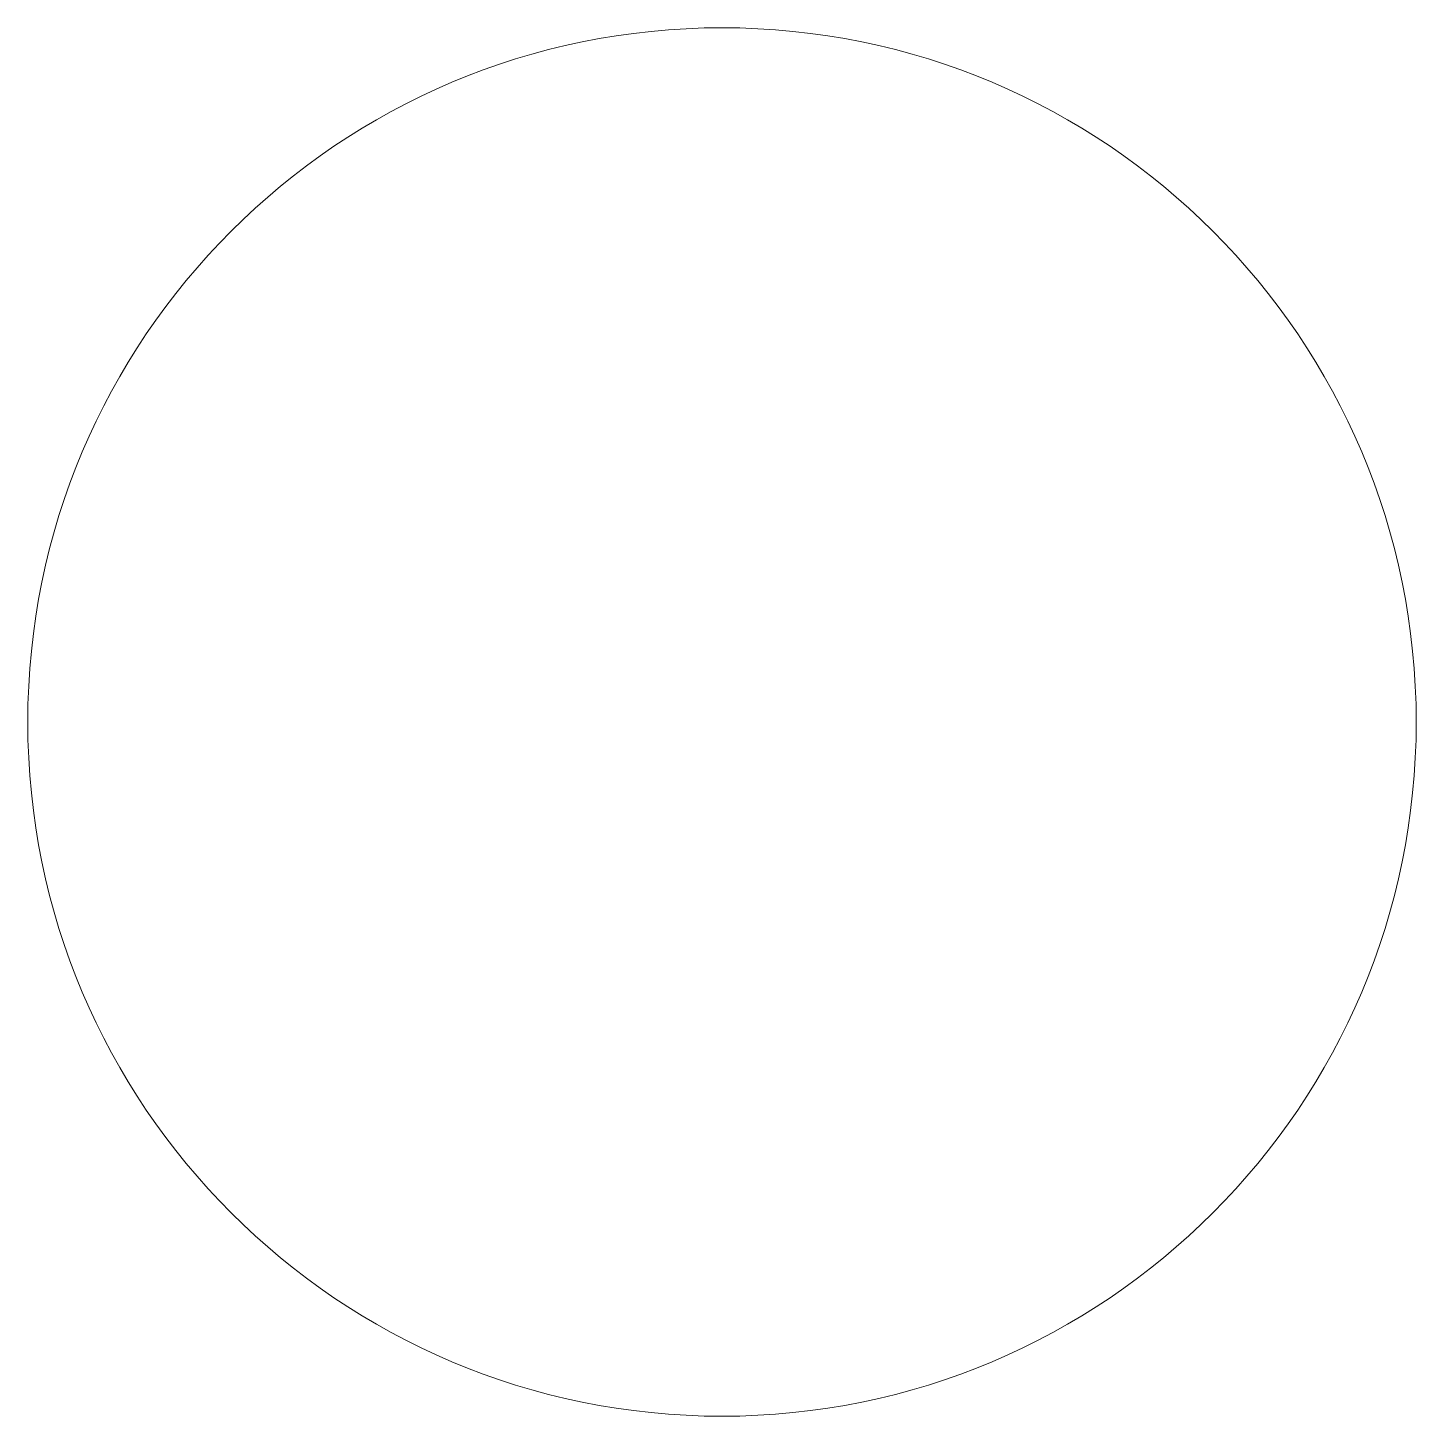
# Model space of a CAD drawing. Header units: millimetres. Extents: x -25 to 25, y -25 to 25.
import ezdxf

# ---------------------------------------------------------------- set-up
doc = ezdxf.new("R2010")
doc.units = ezdxf.units.MM
doc.layers.add('2. Mark (Vector)', color=5, linetype='Continuous', lineweight=5, true_color=0x0000ff)

msp = doc.modelspace()

# ---------------------------------------------------------------- linework, layer by layer
at = {"layer": '2. Mark (Vector)'}
msp.add_circle((0, 0), 25, dxfattribs=at)

doc.saveas('drawing.dxf')
